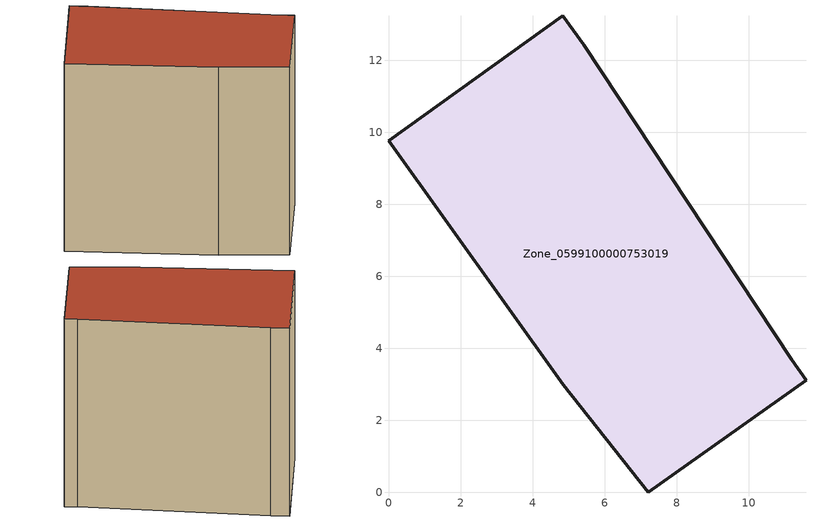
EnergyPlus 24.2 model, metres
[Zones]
Zone_0599100000753019
 floor ground (C_G): 0,9.77 4.84,13.24 5.42,12.43 11.2,3.68 11.6,3.11 7.22,0 4.86,2.99 z0
 wall outside (C_F): 4.86,2.99 7.22,0 11.6,3.11 11.2,3.68 5.42,12.43 4.84,13.24 0,9.77 4.86,2.99 z0:11.85
 roof outside (C_R): 4.84,13.24 0,9.77 4.86,2.99 7.22,0 11.6,3.11 11.2,3.68 5.42,12.43 z11.85
[BUILDING]
Pand.0599100000753019: North Axis=0; Terrain=City; Loads Convergence Tolerance Value=0.04; Temperature Convergence Tolerance Value=0.4; Solar Distribution=FullExterior; Maximum Number of Warmup Days=25; Minimum Number of Warmup Days=1
[Site:Location]
Rotterdam.The.Hague.AP_ZH_NLD Design_Conditions: Latitude=51.96; Longitude=4.45; Time Zone=1; Elevation=-4.5
[SITE:GROUNDTEMPERATURE:BUILDINGSURFACE]
18, 18, 18, 18, 18, 18, 18, 18, 18, 18, 18, 18
[MATERIAL] Thermal Absorptance=0.9; Solar Absorptance=0.7; Visible Absorptance=0.7
Name | Roughness | Thickness | Conductivity | Density | Specific Heat
G.TC.2006-2014 | MediumSmooth | 0.15 | 0.06 | 540 | 1210
F.TC.2006-2014 | Rough | 0.3 | 0.12 | 1920 | 840
R.TC.2006-2014 | MediumRough | 0.2 | 0.08 | 1500 | 1000
[CONSTRUCTION]
C_G: G.TC.2006-2014
C_F: F.TC.2006-2014
C_R: R.TC.2006-2014
[ZONE]
Zone_0599100000753019: Type=1; Multiplier=1; Ceiling Height=Autocalculate; Volume=Autocalculate; Floor Area=autocalculate; Part of Total Floor Area=Yes
[ZONEINFILTRATION:DESIGNFLOWRATE]
Infil_Zone_0599100000753019: Zone or ZoneList or Space or SpaceList=Zone_0599100000753019; Schedule=AlwaysOn; Design Flow Rate Calculation Method=Flow/Area; Flow Rate per Floor Area=0.0015; Constant Term Coefficient=1; Temperature Term Coefficient=0; Velocity Term Coefficient=0; Velocity Squared Term Coefficient=0
[HVACTEMPLATE:ZONE:IDEALLOADSAIRSYSTEM]
Zone_0599100000753019: Maximum Heating Supply Air Temperature=50; Minimum Cooling Supply Air Temperature=13; Maximum Heating Supply Air Humidity Ratio=0.0156; Minimum Cooling Supply Air Humidity Ratio=0.0077; Heating Limit=NoLimit; Cooling Limit=NoLimit; Dehumidification Control Type=ConstantSensibleHeatRatio; Cooling Sensible Heat Ratio=0.7; Dehumidification Setpoint=60; Humidification Control Type=None; Humidification Setpoint=30; Outdoor Air Method=None; Outdoor Air Flow Rate per Person=0.00944; Outdoor Air Flow Rate per Zone Floor Area=0; Outdoor Air Flow Rate per Zone=0; Demand Controlled Ventilation Type=None; Outdoor Air Economizer Type=NoEconomizer; Heat Recovery Type=None; Sensible Heat Recovery Effectiveness=0.7; Latent Heat Recovery Effectiveness=0.65
[ZONECONTROL:THERMOSTAT]
ThermostatControl_Zone_0599100000753019: Zone or ZoneList=Zone_0599100000753019; Control Type Schedule=DualSetpointControlType; Control 1=Thermostat_Zone_0599100000753019; Temperature Difference Between Cutout And Setpoint=0
[THERMOSTATSETPOINT:DUALSETPOINT]
Thermostat_Zone_0599100000753019: Heating Setpoint Temperature Schedule=HeatingSetpoint_Zone_0599100000753019; Cooling Setpoint Temperature Schedule=CoolingSetpoint_Zone_0599100000753019
[SCHEDULE:COMPACT]
HeatingSetpoint_Zone_0599100000753019: Through: 12/31, For: AllDays, Until: 24:00, 21
CoolingSetpoint_Zone_0599100000753019: Through: 12/31, For: AllDays, Until: 24:00, 24
DualSetpointControlType: Through: 12/31, For: AllDays, Until: 24:00, 4
AlwaysOn: Through: 12/31, For: AllDays, Until: 24:00, 1
